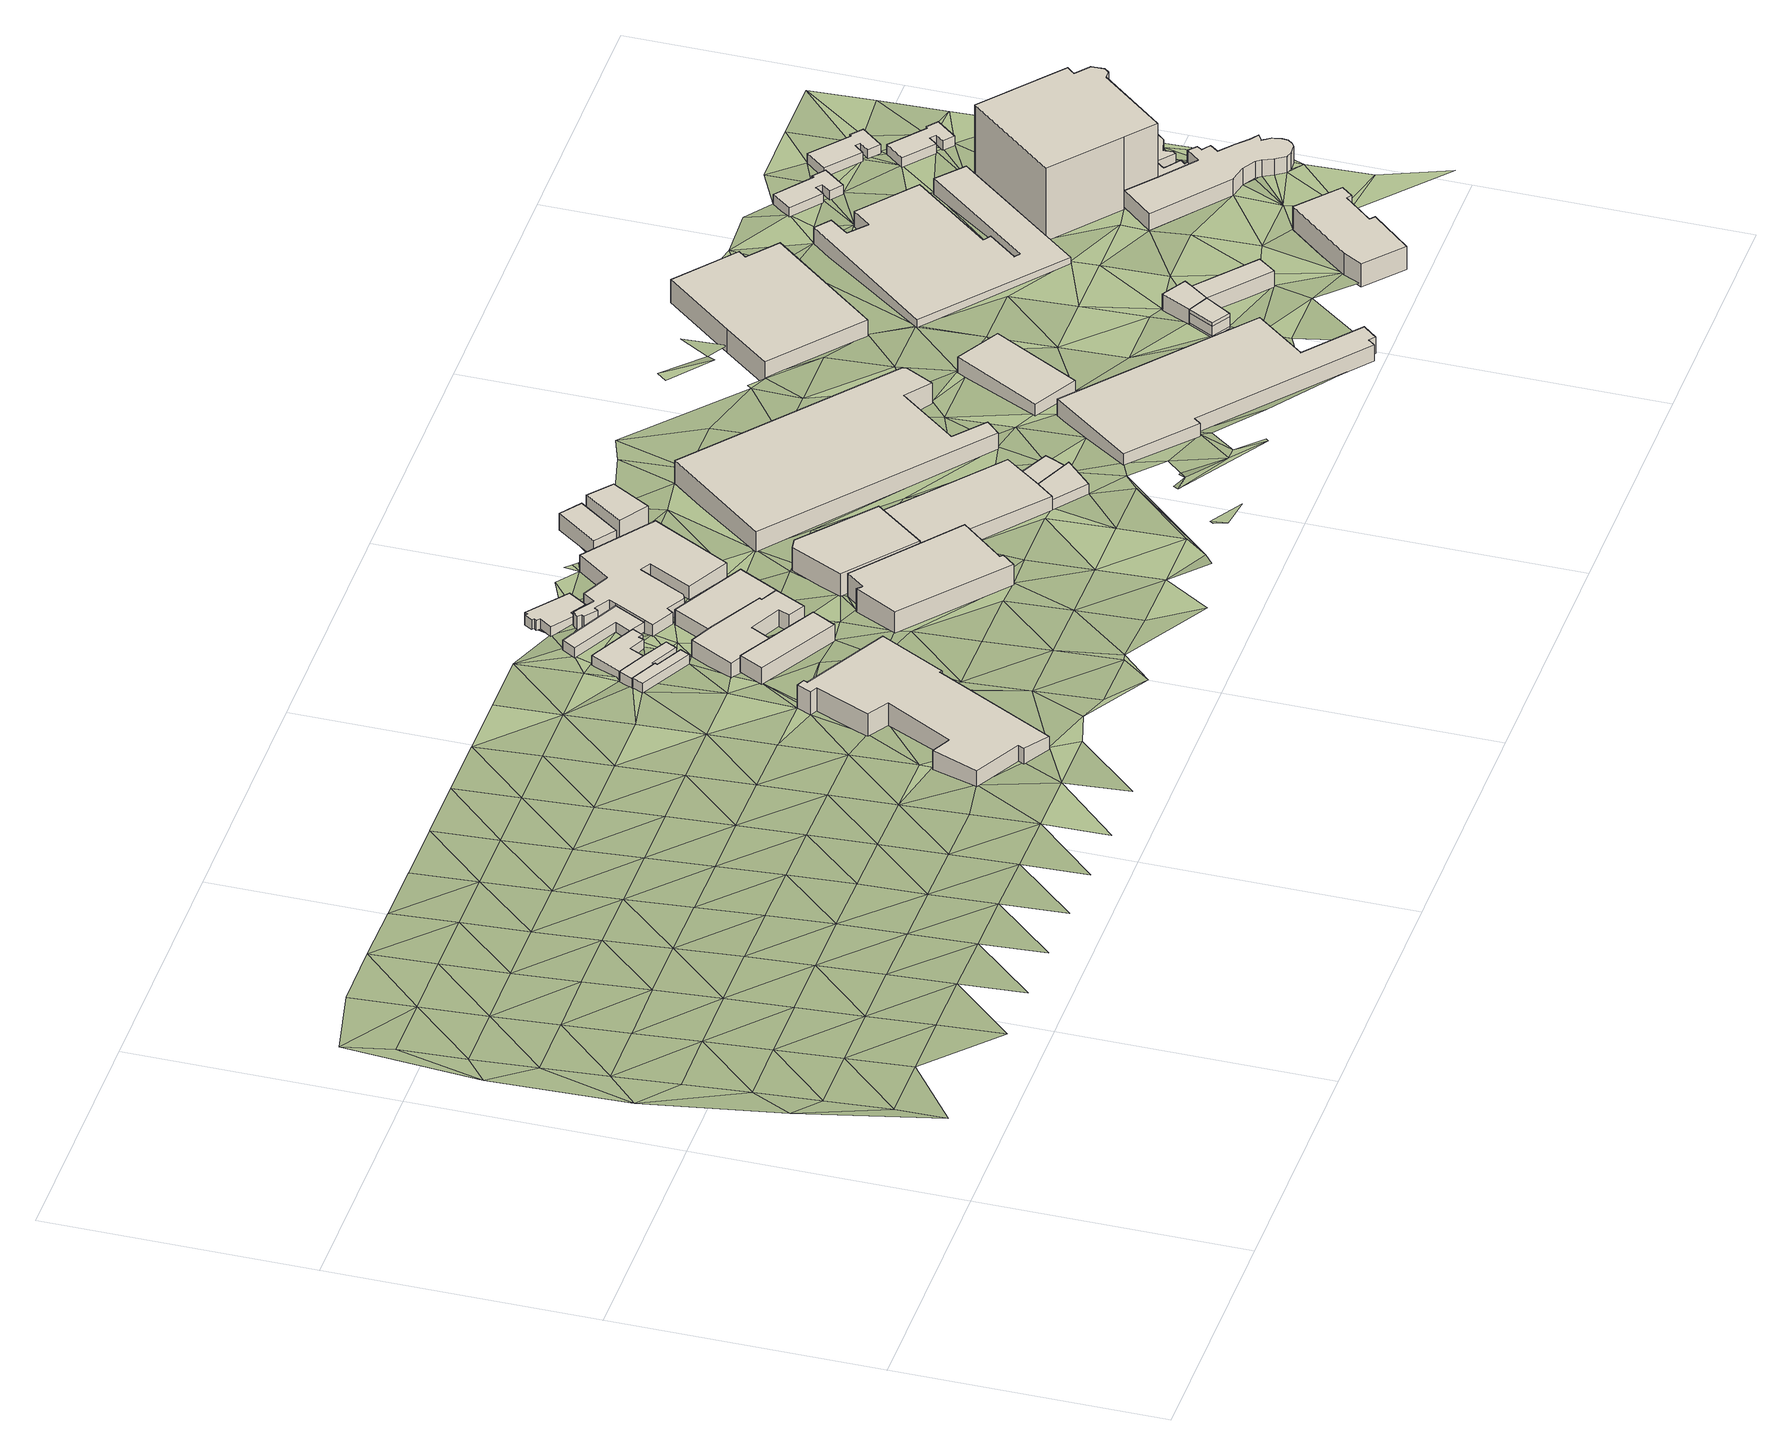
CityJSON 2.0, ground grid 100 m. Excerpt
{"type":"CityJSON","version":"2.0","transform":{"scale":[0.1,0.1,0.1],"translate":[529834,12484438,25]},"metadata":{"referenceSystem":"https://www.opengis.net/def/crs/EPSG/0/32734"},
"CityObjects":{
"building1":{"type":"Building","attributes":{"address":"Queens Park Studios 24 Queens Park Road Salt River Cape Town","building":"industrial","building:levels":3,"building_height":9.7,"plus_code":"4FRW3F84+9GC","ground_height":33.94,"roof_height":43.64},"geometry":[{"type":"Solid","lod":"1","boundaries":[[[[0,1,2,3]],[[1,4,5,2]],[[4,6,7,5]],[[6,8,9,7]],[[8,10,11,9]],[[10,12,13,11]],[[12,14,15,13]],[[14,16,17,15]],[[16,18,19,17]],[[18,20,21,19]],[[20,22,23,21]],[[22,24,25,23]],[[24,26,27,25]],[[26,28,29,27]],[[28,30,31,29]],[[30,0,3,31]],[[3,2,5,7,9,11,13,15,17,19,21,23,25,27,29,31]],[[30,28,26,24,22,20,18,16,14,12,10,8,6,4,1,0]]]]}]},
"building2":{"type":"Building","attributes":{"address":"11 Hares Avenue Salt River Cape Town","building":"house","building:levels":1,"building_height":4.1,"plus_code":"4FRW3F84+PGQ","ground_height":31.25,"roof_height":35.35},"geometry":[{"type":"Solid","lod":"1","boundaries":[[[[32,33,34,35]],[[33,36,37,34]],[[36,38,39,37]],[[38,40,41,39]],[[40,42,43,41]],[[42,32,35,43]],[[35,34,37,39,41,43]],[[42,40,38,36,33,32]]]]}]},
"building3":{"type":"Building","attributes":{"address":"9 Hares Avenue Salt River Cape Town","building":"house","building:levels":1,"building_height":4.1,"plus_code":"4FRW3F84+QG5","ground_height":30.73,"roof_height":34.83},"geometry":[{"type":"Solid","lod":"1","boundaries":[[[[44,45,46,47]],[[45,48,49,46]],[[48,50,51,49]],[[50,52,53,51]],[[52,54,55,53]],[[54,56,57,55]],[[56,58,59,57]],[[58,44,47,59]],[[47,46,49,51,53,55,57,59]],[[58,56,54,52,50,48,45,44]]]]}]},
"building4":{"type":"Building","attributes":{"address":"Salt River","building":"industrial","building:levels":2,"building_height":6.9,"plus_code":"4FRW3F84+HJV","ground_height":32.36,"roof_height":39.26},"geometry":[{"type":"Solid","lod":"1","boundaries":[[[[60,61,62,63]],[[61,64,65,62]],[[64,66,67,65]],[[66,60,63,67]],[[63,62,65,67]],[[66,64,61,60]]]]}]},
"building5":{"type":"Building","attributes":{"address":"7 Hares Avenue Salt River Cape Town","building":"house","building:levels":1,"building_height":4.1,"plus_code":"4FRW3F84+QHV","ground_height":30.14,"roof_height":34.24},"geometry":[{"type":"Solid","lod":"1","boundaries":[[[[68,69,70,71]],[[69,72,73,70]],[[72,74,75,73]],[[74,76,77,75]],[[76,78,79,77]],[[78,80,81,79]],[[80,82,83,81]],[[82,84,85,83]],[[84,68,71,85]],[[71,70,73,75,77,79,81,83,85]],[[84,82,80,78,76,74,72,69,68]]]]}]},
"building6":{"type":"Building","attributes":{"address":"Salt River Cape Town","building":"industrial","building:levels":2,"building_height":6.9,"plus_code":"4FRW3F84+MJ4","ground_height":31.25,"roof_height":38.15},"geometry":[{"type":"Solid","lod":"1","boundaries":[[[[86,87,88,89]],[[87,90,91,88]],[[90,92,93,91]],[[92,94,95,93]],[[94,96,97,95]],[[96,98,99,97]],[[98,100,101,99]],[[100,102,103,101]],[[102,104,105,103]],[[104,106,107,105]],[[106,86,89,107]],[[89,88,91,93,95,97,99,101,103,105,107]],[[106,104,102,100,98,96,94,92,90,87,86]]]]}]},
"building7":{"type":"Building","attributes":{"address":"5 Hares Avenue Salt River Cape Town","building":"house","building:levels":1,"building_height":4.1,"plus_code":"4FRW3F84+RJ9","ground_height":30.14,"roof_height":34.24},"geometry":[{"type":"Solid","lod":"1","boundaries":[[[[69,68,71,70]],[[68,108,109,71]],[[108,110,111,109]],[[110,112,113,111]],[[112,114,115,113]],[[114,116,117,115]],[[116,69,70,117]],[[70,71,109,111,113,115,117]],[[116,114,112,110,108,68,69]]]]}]},
"building8":{"type":"Building","attributes":{"address":"The Royal Queens Park Road Salt River Cape Town","building":"office","building:levels":2,"building_height":6.9,"plus_code":"4FRW3F84+MPF","ground_height":29.85,"roof_height":36.75},"geometry":[{"type":"Solid","lod":"1","boundaries":[[[[118,119,120,121]],[[119,122,123,120]],[[122,124,125,123]],[[124,126,127,125]],[[126,118,121,127]],[[121,120,123,125,127]],[[126,124,122,119,118]]]]}]},
"building9":{"type":"Building","attributes":{"address":"Hares Avenue Salt River Cape Town","building":"house","building:levels":1,"building_height":4.1,"plus_code":"4FRW3F84+VJX","ground_height":28.21,"roof_height":32.31},"geometry":[{"type":"Solid","lod":"1","boundaries":[[[[128,129,130,131]],[[129,132,133,130]],[[132,134,135,133]],[[134,136,137,135]],[[136,138,139,137]],[[138,140,141,139]],[[140,142,143,141]],[[142,144,145,143]],[[144,146,147,145]],[[146,148,149,147]],[[148,150,151,149]],[[150,128,131,151]],[[131,130,133,135,137,139,141,143,145,147,149,151]],[[150,148,146,144,142,140,138,136,134,132,129,128]]]]}]},
"building10":{"type":"Building","attributes":{"address":"Kings Cross Corner 9 Queens Park Road Salt River Cape Town","building":"commercial","building:levels":3,"building_height":9.7,"plus_code":"4FRW3F84+FR8","ground_height":32.07,"roof_height":41.77},"geometry":[{"type":"Solid","lod":"1","boundaries":[[[[152,153,154,155]],[[153,156,157,154]],[[156,158,159,157]],[[158,160,161,159]],[[160,162,163,161]],[[162,164,165,163]],[[164,166,167,165]],[[166,152,155,167]],[[155,154,157,159,161,163,165,167]],[[166,164,162,160,158,156,153,152]]]]}]},
"building11":{"type":"Building","attributes":{"address":"Salt River","building":"industrial","building:levels":2,"building_height":6.9,"plus_code":"4FRW3F84+QMX","ground_height":28.21,"roof_height":35.11},"geometry":[{"type":"Solid","lod":"1","boundaries":[[[[168,169,170,171]],[[169,172,173,170]],[[172,174,175,173]],[[174,176,177,175]],[[176,178,179,177]],[[178,180,181,179]],[[180,182,183,181]],[[182,184,185,183]],[[184,186,187,185]],[[186,188,189,187]],[[188,190,191,189]],[[190,192,193,191]],[[192,194,195,193]],[[194,196,197,195]],[[196,198,199,197]],[[198,200,201,199]],[[200,202,203,201]],[[202,204,205,203]],[[204,206,207,205]],[[206,208,209,207]],[[208,210,211,209]],[[210,212,213,211]],[[212,168,171,213]],[[171,170,173,175,177,179,181,183,185,187,189,191,193,195,197,199,201,203,205,207,209,211,213]],[[212,210,208,206,204,202,200,198,196,194,192,190,188,186,184,182,180,178,176,174,172,169,168]]]]}]},
"building12":{"type":"Building","attributes":{"address":"7 Queens Park Road Salt River Cape Town","building":"commercial","building:levels":3,"building_height":9.7,"plus_code":"4FRW3F84+HV8","ground_height":30.96,"roof_height":40.66},"geometry":[{"type":"Solid","lod":"1","boundaries":[[[[214,215,216,217]],[[215,218,219,216]],[[218,220,221,219]],[[220,222,223,221]],[[222,214,217,223]],[[217,216,219,221,223]],[[222,220,218,215,214]]]]}]},
"building13":{"type":"Building","attributes":{"address":"Salt River","building":"retail","building:levels":2,"building_height":6.9,"plus_code":"4FRW3F84+WV2","ground_height":26.79,"roof_height":33.69},"geometry":[{"type":"Solid","lod":"1","boundaries":[[[[224,225,226,227]],[[225,228,229,226]],[[228,230,231,229]],[[230,224,227,231]],[[227,226,229,231]],[[230,228,225,224]]]]}]},
"building14":{"type":"Building","attributes":{"address":"Factory Road Salt River Cape Town","building":"industrial","building:levels":2,"building_height":6.9,"plus_code":"4FRW3F85+F23","ground_height":31.4,"roof_height":38.3},"geometry":[{"type":"Solid","lod":"1","boundaries":[[[[232,233,234,235]],[[233,236,237,234]],[[236,238,239,237]],[[238,240,241,239]],[[240,242,243,241]],[[242,232,235,243]],[[235,234,237,239,241,243]],[[242,240,238,236,233,232]]]]}]},
"building15":{"type":"Building","attributes":{"address":"Salt River","building":"commercial","building:levels":3,"building_height":9.7,"plus_code":"4FRW3F84+VWC","ground_height":26.79,"roof_height":36.49},"geometry":[{"type":"Solid","lod":"1","boundaries":[[[[244,245,246,247]],[[245,248,249,246]],[[248,250,251,249]],[[250,244,247,251]],[[247,246,249,251]],[[250,248,245,244]]]]}]},
"building16":{"type":"Building","attributes":{"address":"Retza Brickfield Road Salt River Cape Town","building":"retail","building:levels":1,"amenity":"motorcycle_rental","building_height":4.1,"plus_code":"4FRW3F85+84V","ground_height":32.56,"roof_height":36.66},"geometry":[{"type":"Solid","lod":"1","boundaries":[[[[252,253,254,255]],[[253,256,257,254]],[[256,258,259,257]],[[258,260,261,259]],[[260,252,255,261]],[[255,254,257,259,261]],[[260,258,256,253,252]]]]}]},
"building17":{"type":"Building","attributes":{"address":"Salt River Cape Town","building":"retail","building:levels":1,"building_height":4.1,"plus_code":"4FRW3F85+94W","ground_height":31.59,"roof_height":35.69},"geometry":[{"type":"Solid","lod":"1","boundaries":[[[[262,263,264,265]],[[263,266,267,264]],[[266,268,269,267]],[[268,262,265,269]],[[265,264,267,269]],[[268,266,263,262]]]]}]},
"building18":{"type":"Building","attributes":{"address":"Judge Clothing Factory - Rex Trueform Victoria Road Salt River Cape Town","building":"construction","building:levels":3,"building_height":9.7,"plus_code":"4FRW3F85+J3X","ground_height":27.72,"roof_height":37.42},"geometry":[{"type":"Solid","lod":"1","boundaries":[[[[270,271,272,273]],[[271,274,275,272]],[[274,276,277,275]],[[276,278,279,277]],[[278,280,281,279]],[[280,282,283,281]],[[282,284,285,283]],[[284,286,287,285]],[[286,270,273,287]],[[273,272,275,277,279,281,283,285,287]],[[286,284,282,280,278,276,274,271,270]]]]}]},
"building19":{"type":"Building","attributes":{"address":"Buco Hardware and Buildware 9 Brickfield Road Salt River Cape Town","building":"warehouse","building:levels":2,"building_height":6.9,"plus_code":"4FRW3F85+798","ground_height":30.34,"roof_height":37.24},"geometry":[{"type":"Solid","lod":"1","boundaries":[[[[288,289,290,291]],[[289,292,293,290]],[[292,294,295,293]],[[294,296,297,295]],[[296,298,299,297]],[[298,300,301,299]],[[300,302,303,301]],[[302,304,305,303]],[[304,306,307,305]],[[306,288,291,307]],[[291,290,293,295,297,299,301,303,305,307]],[[306,304,302,300,298,296,294,292,289,288]]]]}]},
"building20":{"type":"Building","attributes":{"address":"346 Victoria Road Salt River Cape Town","building":"retail","building:levels":2,"building_height":6.9,"plus_code":"4FRW3F85+F9G","ground_height":27.89,"roof_height":34.79},"geometry":[{"type":"Solid","lod":"1","boundaries":[[[[308,309,310,311]],[[309,312,313,310]],[[312,314,315,313]],[[314,308,311,315]],[[311,310,313,315]],[[314,312,309,308]]]]}]},
"building21":{"type":"Building","attributes":{"building":"yes","building:levels":1,"building_height":4.1,"plus_code":"4FRW3F85+7HG","ground_height":29.47,"roof_height":33.57},"geometry":[{"type":"Solid","lod":"1","boundaries":[[[[316,317,318,319]],[[317,320,321,318]],[[320,322,323,321]],[[322,316,319,323]],[[319,318,321,323]],[[322,320,317,316]]]]}]},
"building22":{"type":"Building","attributes":{"building":"yes","building:levels":2,"building_height":6.9,"plus_code":"4FRW3F85+8J7","ground_height":28.22,"roof_height":35.12},"geometry":[{"type":"Solid","lod":"1","boundaries":[[[[324,325,326,327]],[[325,328,329,326]],[[328,330,331,329]],[[330,332,333,331]],[[332,324,327,333]],[[327,326,329,331,333]],[[332,330,328,325,324]]]]}]},
"building23":{"type":"Building","attributes":{"address":"Salt River Cape Town","building":"parking","building:levels":3,"amenity":"parking","building_height":9.7,"plus_code":"4FRW3F85+RF2","ground_height":22.07,"roof_height":31.77},"geometry":[{"type":"Solid","lod":"1","boundaries":[[[[334,335,336,337]],[[335,338,339,336]],[[338,340,341,339]],[[340,342,343,341]],[[342,344,345,343]],[[344,346,347,345]],[[346,334,337,347]],[[337,336,339,341,343,345,347]],[[346,344,342,340,338,335,334]]]]}]},
"building24":{"type":"Building","attributes":{"building":"yes","building:levels":2,"building_height":6.9,"plus_code":"4FRW3F85+7MC","ground_height":28.22,"roof_height":35.12},"geometry":[{"type":"Solid","lod":"1","boundaries":[[[[324,348,349,327]],[[348,350,351,349]],[[350,325,326,351]],[[325,352,353,326]],[[352,354,355,353]],[[354,328,329,355]],[[328,330,331,329]],[[330,332,333,331]],[[332,324,327,333]],[[327,349,351,326,353,355,329,331,333]],[[332,330,328,354,352,325,350,348,324]]]]}]},
"building25":{"type":"Building","attributes":{"address":"348 Victoria Road Salt River Cape Town","building":"retail","building:levels":3,"building_height":9.7,"plus_code":"4FRW3F85+5R3","ground_height":27.63,"roof_height":37.33},"geometry":[{"type":"Solid","lod":"1","boundaries":[[[[356,357,358,359]],[[357,360,361,358]],[[360,362,363,361]],[[362,364,365,363]],[[364,366,367,365]],[[366,368,369,367]],[[368,370,371,369]],[[370,372,373,371]],[[372,356,359,373]],[[359,358,361,363,365,367,369,371,373]],[[372,370,368,366,364,362,360,357,356]]]]}]},
"building26":{"type":"Building","attributes":{"address":"Salt River Cape Town","building":"retail","building:levels":2,"building_height":6.9,"plus_code":"4FRW3F85+JJM","ground_height":22.46,"roof_height":29.36},"geometry":[{"type":"Solid","lod":"1","boundaries":[[[[374,375,376,377]],[[375,378,379,376]],[[378,380,381,379]],[[380,382,383,381]],[[382,384,385,383]],[[384,386,387,385]],[[386,388,389,387]],[[388,390,391,389]],[[390,392,393,391]],[[392,394,395,393]],[[394,396,397,395]],[[396,398,399,397]],[[398,400,401,399]],[[400,374,377,401]],[[377,376,379,381,383,385,387,389,391,393,395,397,399,401]],[[400,398,396,394,392,390,388,386,384,382,380,378,375,374]]]]}]},
"building27":{"type":"Building","attributes":{"building":"yes","building:levels":2,"building_height":6.9,"plus_code":"4FRW3F85+8WW","ground_height":27.05,"roof_height":33.95},"geometry":[{"type":"Solid","lod":"1","boundaries":[[[[402,403,404,405]],[[403,406,407,404]],[[406,408,409,407]],[[408,410,411,409]],[[410,412,413,411]],[[412,414,415,413]],[[414,416,417,415]],[[416,418,419,417]],[[418,420,421,419]],[[420,422,423,421]],[[422,424,425,423]],[[424,426,427,425]],[[426,428,429,427]],[[428,430,431,429]],[[430,432,433,431]],[[432,434,435,433]],[[434,436,437,435]],[[436,438,439,437]],[[438,440,441,439]],[[440,442,443,441]],[[442,444,445,443]],[[444,446,447,445]],[[446,448,449,447]],[[448,450,451,449]],[[450,402,405,451]],[[405,404,407,409,411,413,415,417,419,421,423,425,427,429,431,433,435,437,439,441,443,445,447,449,451]],[[450,448,446,444,442,440,438,436,434,432,430,428,426,424,422,420,418,416,414,412,410,408,406,403,402]]]]}]},
"building28":{"type":"Building","attributes":{"address":"Durham Square Apartment Complex 32 Durham Avenue Salt River Cape Town","building":"apartments","building:levels":11,"building:flats":"139","building_height":32.1,"plus_code":"4FRW3F85+GVM","ground_height":24.37,"roof_height":56.47},"geometry":[{"type":"Solid","lod":"1","boundaries":[[[[452,453,454,455]],[[453,456,457,454]],[[456,458,459,457]],[[458,460,461,459]],[[460,462,463,461]],[[462,464,465,463]],[[464,466,467,465]],[[466,468,469,467]],[[468,470,471,469]],[[470,472,473,471]],[[472,452,455,473]],[[455,454,457,459,461,463,465,467,469,471,473]],[[472,470,468,466,464,462,460,458,456,453,452]]]]}]},
"building29":{"type":"Building","attributes":{"address":"Durham Avenue Salt River Cape Town","building":"yes","building:levels":1,"building_height":4.1,"plus_code":"4FRW3F85+RQG","ground_height":21.32,"roof_height":25.42},"geometry":[{"type":"Solid","lod":"1","boundaries":[[[[474,475,476,477]],[[475,478,479,476]],[[478,480,481,479]],[[480,482,483,481]],[[482,484,485,483]],[[484,486,487,485]],[[486,488,489,487]],[[488,490,491,489]],[[490,492,493,491]],[[492,474,477,493]],[[477,476,479,481,483,485,487,489,491,493]],[[492,490,488,486,484,482,480,478,475,474]]]]}]},
"building30":{"type":"Building","attributes":{"building":"yes","building:levels":1,"building_height":4.1,"plus_code":"4FRW3F85+FX8","ground_height":24.78,"roof_height":28.88},"geometry":[{"type":"Solid","lod":"1","boundaries":[[[[494,495,496,497]],[[495,498,499,496]],[[498,500,501,499]],[[500,502,503,501]],[[502,504,505,503]],[[504,506,507,505]],[[506,508,509,507]],[[508,510,511,509]],[[510,512,513,511]],[[512,514,515,513]],[[514,516,517,515]],[[516,518,519,517]],[[518,520,521,519]],[[520,522,523,521]],[[522,524,525,523]],[[524,526,527,525]],[[526,494,497,527]],[[497,496,499,501,503,505,507,509,511,513,515,517,519,521,523,525,527]],[[526,524,522,520,518,516,514,512,510,508,506,504,502,500,498,495,494]]]]}]},
"building31":{"type":"Building","attributes":{"address":"Durham Avenue Salt River Cape Town","building":"yes","building:levels":1,"building_height":4.1,"plus_code":"4FRW3F85+RV4","ground_height":21.39,"roof_height":25.49},"geometry":[{"type":"Solid","lod":"1","boundaries":[[[[528,529,530,531]],[[529,532,533,530]],[[532,534,535,533]],[[534,536,537,535]],[[536,538,539,537]],[[538,540,541,539]],[[540,542,543,541]],[[542,544,545,543]],[[544,546,547,545]],[[546,528,531,547]],[[531,530,533,535,537,539,541,543,545,547]],[[546,544,542,540,538,536,534,532,529,528]]]]}]},
"building32":{"type":"Building","attributes":{"address":"Durham Avenue Salt River Cape Town","building":"yes","building:levels":1,"building_height":4.1,"plus_code":"4FRW3F85+PW7","ground_height":22.58,"roof_height":26.68},"geometry":[{"type":"Solid","lod":"1","boundaries":[[[[548,549,550,551]],[[549,552,553,550]],[[552,554,555,553]],[[554,556,557,555]],[[556,558,559,557]],[[558,560,561,559]],[[560,562,563,561]],[[562,564,565,563]],[[564,566,567,565]],[[566,548,551,567]],[[551,550,553,555,557,559,561,563,565,567]],[[566,564,562,560,558,556,554,552,549,548]]]]}]},
"terrain1":{"type":"TINRelief","geometry":[{"type":"CompositeSurface","lod":"1","boundaries":[[[568,569,570]],[[569,571,570]],[[568,572,569]],[[571,573,570]],[[574,570,573]],[[575,571,569]],[[573,576,574]],[[569,572,575]],[[577,573,571]],[[574,576,578]],[[571,575,577]],[[574,578,579]],[[580,574,579]],[[576,573,581]],[[581,578,576]],[[581,573,577]],[[575,572,582]],[[579,583,580]],[[584,582,572]],[[585,579,578]],[[577,575,586]],[[580,583,587]],[[578,581,588]],[[582,586,575]],[[589,580,587]],[[578,588,585]],[[590,583,579]],[[581,577,591]],[[586,591,577]],[[582,584,592]],[[579,585,590]],[[593,588,581]],[[587,583,594]],[[582,592,586]],[[591,593,581]],[[587,594,589]],[[583,590,594]],[[585,588,595]],[[593,595,588]],[[591,586,596]],[[586,592,597]],[[589,594,598]],[[590,585,599]],[[591,596,593]],[[595,599,585]],[[586,597,596]],[[600,601,592]],[[594,590,602]],[[599,603,590]],[[601,597,592]],[[593,604,595]],[[593,596,605]],[[590,603,602]],[[606,598,594]],[[593,605,604]],[[597,607,596]],[[608,599,595]],[[607,597,601]],[[606,594,602]],[[599,608,603]],[[595,604,608]],[[596,609,605]],[[609,596,607]],[[601,610,611]],[[604,605,612]],[[603,613,602]],[[603,608,614]],[[607,601,611]],[[612,605,609]],[[602,613,606]],[[603,614,613]],[[615,609,607]],[[608,604,616]],[[604,612,617]],[[607,611,615]],[[616,614,608]],[[604,617,616]],[[618,606,613]],[[612,609,619]],[[615,620,609]],[[621,622,611]],[[619,617,612]],[[613,614,623]],[[619,609,620]],[[614,616,624]],[[622,615,611]],[[613,623,618]],[[614,624,623]],[[617,625,616]],[[617,619,625]],[[620,615,626]],[[615,622,627]],[[628,624,616]],[[629,618,623]],[[615,627,626]],[[616,625,628]],[[619,620,630]],[[631,632,622]],[[625,619,630]],[[624,633,623]],[[630,620,626]],[[628,634,624]],[[627,622,632]],[[624,634,633]],[[635,628,625]],[[629,623,636]],[[635,625,630]],[[626,627,637]],[[632,638,627]],[[636,623,633]],[[628,639,634]],[[627,638,637]],[[639,628,635]],[[640,630,626]],[[632,641,642]],[[630,640,635]],[[633,634,643]],[[640,626,637]],[[634,639,644]],[[638,632,645]],[[634,644,643]],[[646,636,633]],[[638,645,637]],[[645,632,642]],[[639,635,647]],[[635,640,648]],[[646,633,643]],[[647,644,639]],[[635,648,647]],[[649,637,645]],[[640,637,650]],[[651,645,642]],[[642,652,653]],[[654,637,649]],[[650,648,640]],[[643,644,655]],[[656,644,647]],[[650,637,654]],[[657,645,651]],[[658,651,642]],[[644,656,655]],[[642,653,658]],[[646,643,659]],[[660,654,649]],[[661,647,648]],[[648,650,662]],[[659,643,655]],[[647,661,656]],[[648,662,661]],[[654,663,650]],[[664,654,660]],[[665,658,653]],[[654,664,663]],[[666,655,656]],[[662,650,8]],[[661,667,656]],[[8,650,663]],[[655,666,659]],[[656,667,666]],[[658,665,668]],[[662,6,661]],[[6,662,8]],[[8,663,10]],[[669,658,668]],[[661,670,667]],[[665,671,668]],[[672,659,666]],[[661,6,673]],[[665,674,671]],[[6,4,675]],[[670,661,673]],[[676,666,667]],[[677,6,675]],[[678,669,668]],[[4,677,675]],[[676,667,670]],[[679,668,671]],[[678,668,680]],[[673,6,677]],[[679,671,674]],[[4,1,681]],[[58,666,676]],[[670,673,682]],[[666,683,672]],[[666,58,684]],[[4,681,677]],[[677,685,673]],[[668,686,680]],[[678,680,687]],[[682,673,38]],[[679,686,668]],[[1,687,681]],[[683,666,684]],[[674,688,679]],[[682,38,670]],[[677,60,685]],[[673,685,38]],[[684,58,689]],[[690,684,689]],[[679,688,686]],[[685,60,691]],[[686,692,680]],[[693,40,694]],[[40,695,694]],[[685,90,38]],[[677,681,696]],[[680,697,687]],[[690,698,684]],[[699,695,40]],[[683,684,698]],[[692,697,680]],[[90,40,38]],[[687,696,681]],[[40,90,699]],[[700,78,701]],[[683,698,702]],[[703,691,60]],[[700,701,704]],[[686,688,705]],[[699,90,706]],[[704,699,706]],[[696,687,707]],[[690,116,698]],[[87,706,90]],[[687,697,707]],[[708,700,704]],[[683,702,709]],[[710,700,708]],[[691,711,712]],[[690,69,116]],[[706,713,704]],[[714,688,715]],[[714,705,688]],[[713,708,704]],[[692,686,716]],[[703,711,691]],[[68,708,713]],[[87,717,706]],[[707,718,696]],[[711,719,712]],[[702,720,709]],[[718,703,696]],[[706,717,713]],[[108,68,713]],[[692,716,697]],[[702,721,720]],[[686,705,716]],[[722,721,702]],[[711,703,723]],[[703,718,723]],[[713,717,724]],[[722,702,110]],[[725,718,707]],[[726,709,720]],[[721,727,720]],[[728,709,729]],[[730,729,709]],[[726,731,709]],[[697,732,707]],[[724,717,733]],[[726,734,731]],[[715,735,714]],[[705,714,735]],[[736,733,717]],[[723,718,737]],[[738,722,739]],[[739,722,110]],[[740,731,741]],[[732,697,716]],[[742,743,744]],[[718,725,737]],[[731,734,741]],[[723,745,742]],[[736,717,746]],[[725,747,160]],[[743,742,745]],[[745,723,737]],[[705,732,716]],[[748,741,734]],[[736,746,749]],[[160,737,725]],[[746,717,124]],[[150,741,748]],[[746,750,749]],[[751,752,753]],[[754,705,735]],[[732,705,754]],[[150,752,751]],[[748,755,150]],[[750,756,749]],[[757,745,737]],[[750,746,758]],[[759,752,150]],[[160,760,737]],[[745,757,124]],[[124,758,746]],[[750,761,756]],[[192,150,755]],[[762,732,763]],[[757,737,220]],[[763,732,754]],[[764,735,765]],[[759,150,192]],[[760,160,766]],[[754,735,767]],[[160,768,766]],[[768,769,762]],[[767,735,764]],[[218,757,220]],[[758,124,770]],[[770,124,757]],[[768,762,763]],[[771,772,192]],[[218,770,757]],[[758,770,773]],[[774,771,192]],[[775,763,754]],[[776,766,768]],[[767,777,754]],[[192,778,774]],[[773,779,758]],[[192,780,778]],[[760,766,240]],[[781,780,192]],[[775,768,763]],[[754,777,775]],[[770,218,782]],[[766,776,783]],[[781,192,779]],[[778,780,784]],[[785,760,240]],[[785,782,218]],[[783,776,768]],[[767,764,786]],[[787,773,770]],[[788,781,779]],[[789,790,791]],[[773,787,779]],[[783,768,775]],[[777,767,786]],[[788,779,792]],[[788,224,781]],[[791,790,793]],[[777,783,775]],[[794,782,785]],[[785,240,794]],[[792,779,787]],[[783,777,258]],[[224,788,244]],[[764,795,786]],[[777,786,258]],[[770,270,787]],[[796,770,782]],[[787,250,792]],[[794,240,797]],[[798,799,800]],[[796,782,794]],[[786,795,258]],[[270,250,787]],[[795,260,258]],[[801,798,800]],[[802,794,797]],[[798,803,804]],[[797,262,805]],[[798,801,803]],[[795,806,260]],[[252,260,805]],[[807,250,270]],[[795,808,806]],[[796,794,802]],[[802,797,805]],[[809,801,800]],[[808,803,801]],[[810,260,806]],[[802,805,796]],[[811,807,270]],[[805,260,810]],[[808,812,806]],[[812,808,801]],[[801,809,813]],[[270,814,811]],[[812,801,813]],[[815,813,809]],[[805,816,796]],[[811,817,807]],[[812,813,818]],[[810,816,805]],[[810,806,819]],[[796,816,820]],[[821,812,818]],[[811,814,822]],[[811,822,817]],[[820,823,824]],[[825,814,270]],[[821,818,826]],[[819,816,810]],[[820,816,823]],[[827,824,823]],[[816,819,828]],[[816,828,823]],[[822,814,829]],[[827,823,830]],[[822,829,817]],[[831,828,819]],[[832,821,826]],[[833,814,825]],[[828,834,823]],[[814,833,829]],[[823,834,830]],[[828,835,834]],[[835,836,830]],[[819,306,831]],[[835,830,834]],[[833,825,837]],[[838,829,833]],[[836,837,825]],[[829,838,839]],[[837,836,835]],[[840,838,833]],[[837,840,833]],[[841,831,842]],[[831,306,842]],[[838,840,843]],[[312,831,841]],[[844,845,846]],[[847,837,835]],[[845,848,846]],[[306,849,850]],[[851,835,312]],[[852,843,840]],[[852,840,837]],[[842,306,320]],[[312,841,851]],[[847,835,851]],[[853,841,842]],[[317,842,320]],[[852,837,847]],[[306,322,320]],[[854,848,855]],[[842,317,853]],[[856,850,857]],[[306,850,856]],[[847,851,858]],[[841,859,851]],[[841,853,860]],[[858,852,847]],[[322,306,861]],[[853,317,862]],[[851,859,858]],[[859,841,860]],[[860,853,862]],[[861,316,322]],[[856,861,306]],[[858,863,852]],[[864,862,330]],[[860,862,865]],[[866,330,328]],[[858,859,867]],[[856,868,861]],[[868,856,869]],[[860,867,859]],[[864,865,862]],[[866,864,330]],[[861,868,866]],[[870,852,863]],[[860,865,867]],[[863,858,398]],[[866,868,871]],[[872,864,866]],[[870,344,342]],[[865,864,873]],[[871,872,866]],[[874,875,876]],[[871,868,357]],[[867,865,877]],[[878,344,870]],[[864,872,873]],[[879,344,878]],[[870,863,398]],[[877,880,867]],[[870,398,878]],[[865,873,877]],[[881,882,883]],[[884,871,357]],[[883,885,881]],[[876,875,886]],[[887,888,889]],[[872,871,406]],[[396,888,887]],[[883,890,885]],[[891,876,892]],[[893,878,398]],[[396,894,398]],[[867,880,895]],[[896,880,877]],[[406,873,872]],[[877,873,896]],[[887,894,396]],[[406,871,884]],[[897,884,357]],[[398,894,893]],[[885,890,897]],[[898,878,893]],[[899,896,873]],[[873,406,900]],[[894,887,901]],[[899,873,900]],[[876,886,892]],[[894,901,893]],[[897,890,902]],[[898,893,474]],[[884,897,903]],[[892,904,887]],[[905,901,887]],[[408,406,884]],[[470,895,880]],[[906,905,887]],[[906,887,904]],[[406,408,900]],[[884,907,408]],[[908,902,890]],[[899,900,448]],[[907,884,909]],[[909,884,910]],[[904,892,886]],[[884,903,910]],[[911,897,902]],[[912,901,905]],[[901,912,913]],[[897,911,903]],[[408,914,900]],[[900,914,448]],[[474,915,916]],[[408,907,914]],[[904,886,917]],[[906,904,917]],[[916,918,474]],[[919,920,906]],[[903,921,910]],[[907,909,922]],[[923,448,914]],[[924,448,923]],[[909,910,925]],[[921,903,911]],[[907,926,914]],[[927,928,929]],[[906,930,919]],[[895,470,931]],[[910,921,932]],[[920,933,916]],[[934,924,928]],[[935,921,911]],[[936,886,895]],[[923,937,924]],[[914,938,923]],[[924,937,928]],[[926,907,922]],[[923,938,937]],[[938,914,926]],[[909,925,922]],[[929,928,939]],[[935,932,921]],[[911,940,935]],[[925,910,941]],[[919,930,920]],[[937,939,928]],[[941,910,932]],[[930,906,917]],[[933,528,916]],[[936,917,886]],[[942,937,938]],[[918,916,528]],[[939,937,942]],[[930,933,920]],[[926,943,938]],[[926,922,943]],[[470,944,931]],[[925,945,922]],[[946,942,938]],[[895,931,947]],[[943,922,945]],[[946,938,943]],[[948,942,946]],[[949,936,895]],[[950,930,917]],[[895,947,949]],[[950,917,548]],[[946,943,951]],[[930,950,952]],[[953,950,548]],[[954,918,528]],[[955,952,950]],[[946,951,956]],[[957,936,949]],[[958,944,959]],[[528,960,961]],[[949,962,957]],[[963,953,548]],[[944,964,931]],[[958,516,514]],[[964,947,931]],[[944,958,965]],[[965,514,956]],[[961,954,528]],[[965,958,514]],[[548,966,963]],[[953,963,967]],[[965,964,944]],[[947,968,969]],[[947,964,968]],[[963,969,968]],[[970,967,963]],[[967,971,961]],[[971,954,961]],[[963,968,970]],[[971,967,970]]]}]}
},
"vertices":[
[2701,1105,126],[2378,1276,126],[2378,1276,223],[2701,1105,223],[2385,1291,126],[2385,1291,223],[2352,1305,126],[2352,1305,223],[2327,1249,126],[2327,1249,223],[2356,1237,126],[2356,1237,223],[2262,1030,126],[2262,1030,223],[2341,981,126],[2341,981,223],[2200,724,126],[2200,724,223],[2126,761,126],[2126,761,223],[2057,585,126],[2057,585,223],[2236,491,126],[2236,491,223],[2224,469,126],[2224,469,223],[2314,405,126],[2314,405,223],[2559,863,126],[2559,863,223],[2568,857,126],[2568,857,223],
[2443,1832,99],[2342,1882,99],[2342,1882,140],[2443,1832,140],[2321,1839,99],[2321,1839,140],[2523,1736,99],[2523,1736,140],[2541,1771,99],[2541,1771,140],[2439,1823,99],[2439,1823,140],
[2342,1882,94],[2443,1832,94],[2443,1832,135],[2342,1882,135],[2449,1843,94],[2449,1843,135],[2554,1790,94],[2554,1790,135],[2576,1832,94],[2576,1832,135],[2484,1881,94],[2484,1881,135],[2378,1933,94],[2378,1933,135],[2369,1936,94],[2369,1936,135],
[2516,1553,110],[2467,1463,110],[2467,1463,179],[2516,1553,179],[2773,1297,110],[2773,1297,179],[2822,1386,110],[2822,1386,179],
[2621,1963,88],[2607,1970,88],[2607,1970,129],[2621,1963,129],[2439,2054,88],[2439,2054,129],[2378,1933,88],[2378,1933,129],[2484,1881,88],[2484,1881,129],[2514,1941,88],[2514,1941,129],[2574,1911,88],[2574,1911,129],[2583,1930,88],[2583,1930,129],[2600,1921,88],[2600,1921,129],
[2861,1587,99],[2656,1698,99],[2656,1698,168],[2861,1587,168],[2567,1740,99],[2567,1740,168],[2478,1574,99],[2478,1574,168],[2651,1488,99],[2651,1488,168],[2693,1565,99],[2693,1565,168],[2814,1505,99],[2814,1505,168],[2797,1463,99],[2797,1463,168],[2860,1430,99],[2860,1430,168],[2919,1545,99],[2919,1545,168],[2855,1578,99],[2855,1578,168],
[2669,1937,88],[2669,1937,129],[2732,2055,88],[2732,2055,129],[2494,2172,88],[2494,2172,129],[2462,2120,88],[2462,2120,129],[2641,2029,88],[2641,2029,129],
[2656,1698,85],[2861,1587,85],[2861,1587,154],[2656,1698,154],[2936,1547,85],[2936,1547,154],[3017,1700,85],[3017,1700,154],[2735,1848,85],[2735,1848,154],
[2634,2347,69],[2628,2336,69],[2628,2336,110],[2634,2347,110],[2618,2343,69],[2618,2343,110],[2599,2313,69],[2599,2313,110],[2607,2306,69],[2607,2306,110],[2599,2297,69],[2599,2297,110],[2612,2286,69],[2612,2286,110],[2579,2240,69],[2579,2240,110],[2662,2180,69],[2662,2180,110],[2676,2196,69],[2676,2196,110],[2735,2163,69],[2735,2163,110],[2781,2233,69],[2781,2233,110],
[3237,802,108],[3279,851,108],[3279,851,205],[3237,802,205],[3269,861,108],[3269,861,205],[3408,1025,108],[3408,1025,205],[3031,1326,108],[3031,1326,205],[2973,1257,108],[2973,1257,205],[2957,1274,108],[2957,1274,205],[2865,1112,108],[2865,1112,205],
[2732,2055,69],[2669,1937,69],[2669,1937,138],[2732,2055,138],[2650,1901,69],[2650,1901,138],[2737,1856,69],[2737,1856,138],[2755,1881,69],[2755,1881,138],[2825,1841,69],[2825,1841,138],[2847,1851,69],[2847,1851,138],[2940,2029,69],[2940,2029,138],[2980,2008,69],[2980,2008,138],[2894,1844,69],[2894,1844,138],[3059,1761,69],[3059,1761,138],[3220,2059,69],[3220,2059,138],[2961,2250,69],[2961,2250,138],[2865,2124,69],[2865,2124,138],[2755,2175,69],[2755,2175,138],[2724,2130,69],[2724,2130,138],[2646,2181,69],[2646,2181,138],[2626,2160,69],[2626,2160,138],[2638,2148,69],[2638,2148,138],[2630,2139,69],[2630,2139,138],[2678,2103,69],[2678,2103,138],[2687,2116,69],[2687,2116,138],[2746,2082,69],[2746,2082,138],
[3290,1148,96],[3440,1337,96],[3440,1337,194],[3290,1148,194],[3175,1558,96],[3175,1558,194],[3133,1552,96],[3133,1552,194],[3034,1354,96],[3034,1354,194],
[3263,2332,55],[3186,2389,55],[3186,2389,124],[3263,2332,124],[3070,2233,55],[3070,2233,124],[3148,2176,55],[3148,2176,124],
[3690,800,101],[3753,877,101],[3753,877,170],[3690,800,170],[3812,955,101],[3812,955,170],[3849,1003,101],[3849,1003,170],[3451,1329,101],[3451,1329,170],[3290,1136,101],[3290,1136,170],
[3276,2319,55],[3170,2170,55],[3170,2170,152],[3276,2319,152],[3275,2101,55],[3275,2101,152],[3362,2248,55],[3362,2248,152],
[3901,812,112],[3753,877,112],[3753,877,154],[3901,812,154],[3690,800,112],[3690,800,154],[3813,708,112],[3813,708,154],[3913,807,112],[3913,807,154],
[3812,955,103],[3753,877,103],[3753,877,144],[3812,955,144],[3901,812,103],[3901,812,144],[3939,896,103],[3939,896,144],
[3536,2084,64],[3224,1708,64],[3224,1708,161],[3536,2084,161],[3994,1079,64],[3994,1079,161],[4044,1132,64],[4044,1132,161],[3931,1226,64],[3931,1226,161],[4108,1446,64],[4108,1446,161],[4203,1373,64],[4203,1373,161],[4260,1480,64],[4260,1480,161],[4258,1495,64],[4258,1495,161],
[4237,943,90],[4001,642,90],[4001,642,159],[4237,943,159],[4242,441,90],[4242,441,159],[4262,466,90],[4262,466,159],[4835,2,90],[4835,2,159],[4855,27,90],[4855,27,159],[4879,11,90],[4879,11,159],[4924,64,90],[4924,64,159],[4723,228,90],[4723,228,159],[4875,418,90],[4875,418,159],
[4219,1016,66],[4386,923,66],[4386,923,135],[4219,1016,135],[4569,1251,66],[4569,1251,135],[4403,1343,66],[4403,1343,135],
[4957,628,82],[4878,667,82],[4878,667,123],[4957,628,123],[4827,571,82],[4827,571,123],[4895,530,82],[4895,530,123],
[4878,667,69],[4957,628,69],[4957,628,138],[4878,667,138],[5008,697,69],[5008,697,138],[5028,726,69],[5028,726,138],[4937,779,69],[4937,779,138],
[4370,2145,8],[4229,1972,8],[4229,1972,105],[4370,2145,105],[4557,1705,8],[4557,1705,105],[4892,2113,8],[4892,2113,105],[4782,2203,8],[4782,2203,105],[4806,2232,8],[4806,2232,105],[4587,2409,8],[4587,2409,105],
[4827,571,69],[4827,571,138],[4895,530,69],[4895,530,138],[5169,453,69],[5169,453,138],[5219,519,69],[5219,519,138],
[5659,357,63],[5508,487,63],[5508,487,160],[5659,357,160],[5304,248,63],[5304,248,160],[5261,174,63],[5261,174,160],[5400,55,63],[5400,55,160],[5531,204,63],[5531,204,160],[5513,219,63],[5513,219,160],[5606,327,63],[5606,327,160],[5623,313,63],[5623,313,160],
[5123,1156,12],[5519,1641,12],[5519,1641,80],[5123,1156,80],[5420,1727,12],[5420,1727,80],[5093,1326,12],[5093,1326,80],[5073,1341,12],[5073,1341,80],[5162,1450,12],[5162,1450,80],[5134,1469,12],[5134,1469,80],[5374,1763,12],[5374,1763,80],[5166,1932,12],[5166,1932,80],[5107,1864,12],[5107,1864,80],[5041,1922,12],[5041,1922,80],[5096,1992,12],[5096,1992,80],[5040,2038,12],[5040,2038,80],[4634,1556,12],[4634,1556,80],
[5477,1073,57],[5373,954,57],[5373,954,126],[5477,1073,126],[5643,737,57],[5643,737,126],[5711,723,57],[5711,723,126],[5760,694,57],[5760,694,126],[5774,676,57],[5774,676,126],[5793,637,57],[5793,637,126],[5819,598,57],[5819,598,126],[5840,591,57],[5840,591,126],[5878,593,57],[5878,593,126],[5896,605,57],[5896,605,126],[5908,622,57],[5908,622,126],[5910,644,57],[5910,644,126],[5904,679,57],[5904,679,126],[5882,709,57],[5882,709,126],[5908,725,57],[5908,725,126],[5876,747,57],[5876,747,126],[5838,785,57],[5838,785,126],[5780,833,57],[5780,833,126],[5805,865,57],[5805,865,126],[5774,887,57],[5774,887,126],[5786,906,57],[5786,906,126],[5757,932,57],[5757,932,126],[5713,881,57],[5713,881,126],[5582,985,57],[5582,985,126],
[5477,1073,31],[5582,985,31],[5582,985,352],[5477,1073,352],[5784,1227,31],[5784,1227,352],[5814,1227,31],[5814,1227,352],[5829,1245,31],[5829,1245,352],[5828,1283,31],[5828,1283,352],[5827,1293,31],[5827,1293,352],[5774,1337,31],[5774,1337,352],[5800,1367,31],[5800,1367,352],[5509,1608,31],[5509,1608,352],[5231,1277,31],[5231,1277,352],
[5231,2237,0],[5172,2163,0],[5172,2163,41],[5231,2237,41],[5283,2076,0],[5283,2076,41],[5309,2109,0],[5309,2109,41],[5330,2093,0],[5330,2093,41],[5303,2059,0],[5303,2059,41],[5348,2024,0],[5348,2024,41],[5413,2106,0],[5413,2106,41],[5369,2141,0],[5369,2141,41],[5363,2133,0],[5363,2133,41],
[5757,932,35],[5745,939,35],[5745,939,76],[5757,932,76],[5761,956,35],[5761,956,76],[5702,1000,35],[5702,1000,76],[5730,1035,35],[5730,1035,76],[5791,984,35],[5791,984,76],[5801,996,35],[5801,996,76],[5797,1030,35],[5797,1030,76],[5855,1044,35],[5855,1044,76],[5879,1071,35],[5879,1071,76],[5853,1284,35],[5853,1284,76],[5828,1283,35],[5828,1283,76],[5829,1245,35],[5829,1245,76],[5814,1227,35],[5814,1227,76],[5784,1227,35],[5784,1227,76],[5582,985,35],[5582,985,76],[5713,881,35],[5713,881,76],
[5485,2191,1],[5420,2115,1],[5420,2115,42],[5485,2191,42],[5543,2013,1],[5543,2013,42],[5573,2049,1],[5573,2049,42],[5590,2035,1],[5590,2035,42],[5562,2001,1],[5562,2001,42],[5603,1967,1],[5603,1967,42],[5670,2048,1],[5670,2048,42],[5627,2084,1],[5627,2084,42],[5622,2077,1],[5622,2077,42],
[5594,1943,13],[5535,1873,13],[5535,1873,54],[5594,1943,54],[5644,1784,13],[5644,1784,54],[5669,1814,13],[5669,1814,54],[5691,1797,13],[5691,1797,54],[5666,1768,13],[5666,1768,54],[5704,1737,13],[5704,1737,54],[5767,1813,13],[5767,1813,54],[5728,1844,13],[5728,1844,54],[5722,1838,13],[5722,1838,54],
[108,111,250],[128,307,232],[28,645,215],[128,557,215],[378,307,232],[128,807,198],[2,1185,162],[378,557,216],[128,1057,180],[378,807,199],[128,1307,161],[128,1557,144],[28,1724,128],[378,1057,182],[628,307,231],[128,1807,128],[628,57,246],[378,1557,146],[628,557,215],[128,2062,115],[378,1307,164],[108,2258,100],[378,1807,130],[628,807,200],[878,307,226],[628,1057,184],[378,2062,117],[628,1307,168],[878,807,199],[878,557,213],[378,2312,104],[628,1557,150],[878,57,239],[1128,307,216],[628,2062,120],[628,1807,133],[878,1307,164],[878,1057,184],[628,2312,108],[1128,557,206],[878,1557,146],[1128,807,195],[1128,57,230],[1378,307,206],[1128,1057,178],[878,2062,115],[878,1807,130],[1378,557,194],[1128,1557,141],[1128,1307,159],[878,2312,102],[1378,1057,171],[1378,807,185],[1378,57,218],[1628,307,194],[1128,2062,108],[1128,1807,123],[1378,1307,154],[1628,807,172],[1628,557,183],[1378,1557,137],[1128,2312,94],[1628,1057,161],[1628,57,202],[1878,307,185],[1378,2062,105],[1378,1807,120],[1628,1307,148],[1378,2312,93],[1878,807,161],[1878,557,174],[1628,1557,133],[1878,1057,150],[1878,57,190],[2128,307,181],[1628,2062,106],[1628,1807,119],[2057,585,165],[1628,2312,93],[1878,1557,128],[1878,1307,140],[2126,761,151],[2128,1057,141],[2224,469,165],[2128,57,198],[2378,307,177],[2128,807,151],[1878,2062,103],[1878,1807,115],[2236,491,165],[2314,405,177],[1878,2312,90],[2200,724,151],[2128,1557,121],[2128,1307,131],[2262,1030,137],[2341,981,137],[2519,345,173],[2128,2062,99],[2128,1807,111],[2628,557,158],[2559,863,144],[2321,1839,105],[2628,307,173],[2128,2312,88],[2378,1557,116],[2791,197,164],[2378,1307,126],[2342,1882,105],[2467,1463,116],[2568,857,144],[2878,307,164],[2628,807,144],[2628,1307,121],[2378,1807,105],[2378,2312,83],[2378,2062,94],[2478,1574,116],[2878,557,151],[2701,1105,133],[2906,314,164],[2378,1933,105],[2439,2054,94],[2651,1488,110],[2878,807,137],[2439,1823,105],[2443,1832,105],[2449,1843,105],[2773,1297,114],[2878,1057,125],[2462,2120,94],[2554,1790,99],[2574,1911,99],[2484,1881,105],[2494,2172,94],[2822,1386,114],[2576,1832,99],[3128,557,141],[2628,1807,99],[2865,1112,125],[2600,1921,99],[2579,2240,77],[2583,1930,99],[2797,1463,103],[2693,1565,110],[2650,1901,99],[3128,307,152],[3257,126,150],[3128,807,128],[2735,1848,99],[2878,1307,114],[2814,1505,103],[2626,2160,88],[2630,2139,88],[2678,2103,88],[2860,1430,114],[2737,1856,99],[2957,1274,114],[2646,2181,88],[2638,2148,88],[2599,2313,77],[2599,2297,77],[2612,2286,77],[2662,2180,88],[3237,802,128],[2755,1881,92],[2724,2130,88],[3378,307,143],[2825,1841,92],[3034,1354,108],[2687,2116,88],[2746,2082,88],[2676,2196,77],[2735,2163,88],[2919,1545,103],[2861,1587,103],[2855,1578,103],[2936,1547,103],[2878,1807,92],[2973,1257,114],[2755,2175,81],[2847,1851,92],[2894,1844,92],[2726,2287,77],[2786,2270,69],[2736,2300,77],[3378,557,134],[2865,2124,81],[2940,2029,81],[3128,1557,96],[3059,1761,85],[2878,2312,69],[3290,1148,112],[2980,2008,81],[3279,851,123],[3378,807,123],[3559,220,138],[3502,183,150],[3290,1136,112],[3628,307,138],[3408,1025,112],[3269,861,123],[3224,1708,85],[2989,2285,69],[2969,2307,69],[3128,1807,85],[3017,2272,61],[3628,807,120],[3378,1057,112],[3628,557,129],[3057,2240,61],[3220,2059,74],[3070,2233,61],[3148,2176,74],[3378,1557,90],[3690,800,120],[3128,2312,61],[3440,1337,101],[3878,557,121],[3378,2062,69],[3170,2170,74],[3736,247,138],[3765,201,130],[3746,260,138],[3275,2101,69],[3881,187,130],[3628,1307,96],[3936,610,121],[3994,1079,103],[3849,1003,103],[3971,414,130],[3922,440,121],[3901,418,130],[4128,307,123],[3878,1057,103],[4012,442,113],[4004,445,113],[3939,896,112],[4001,642,121],[3628,2312,51],[4065,502,113],[4270,209,113],[4128,807,104],[3628,2062,64],[4242,441,113],[4176,305,123],[3878,1807,67],[4280,219,113],[4128,1057,94],[3731,2350,51],[4259,405,113],[4237,943,94],[4044,1132,94],[4262,466,104],[3878,2062,56],[4128,1307,84],[3931,1226,90],[4258,1495,65],[4439,265,113],[4108,1446,72],[4219,1016,94],[4148,1996,46],[4203,1373,84],[4386,923,92],[4835,2,99],[4128,1807,59],[4378,1307,76],[4403,1343,76],[4260,1480,65],[4378,1557,65],[4217,1964,46],[4162,2011,46],[4378,1807,52],[4628,1057,74],[4628,807,82],[4229,1972,46],[4127,2291,33],[4279,2162,38],[4158,2327,33],[4628,1557,56],[4309,2196,25],[4723,228,101],[4879,307,90],[4628,1307,66],[4557,1705,44],[4879,807,75],[4378,2312,25],[4370,2145,38],[5129,307,81],[4924,64,99],[4634,1556,56],[4879,1307,58],[4879,1057,68],[5169,453,75],[4937,779,75],[4879,2062,20],[5129,807,69],[5129,1057,62],[5219,519,75],[5123,1156,62],[5304,248,75],[5261,174,82],[4892,2113,20],[5379,557,70],[5379,807,64],[5373,954,55],[5073,1341,53],[5093,1326,53],[5162,1450,37],[5379,1057,55],[4928,2302,8],[4879,2312,8],[5231,1277,53],[5606,327,70],[5513,219,70],[5531,204,70],[5629,557,63],[5623,313,70],[5420,1727,21],[5166,1932,23],[5041,1922,23],[5107,1864,23],[5649,332,70],[5134,1469,37],[5374,1763,21],[5172,2163,12],[5129,2062,12],[5519,1641,31],[5477,1073,55],[5659,357,70],[5129,2312,0],[5582,985,49],[5629,807,57],[5283,2076,11],[5879,307,66],[5819,598,58],[5379,1807,21],[5303,2059,11],[5348,2024,11],[5760,694,50],[5970,51,73],[5774,676,58],[5793,637,58],[5879,557,58],[5330,2093,11],[5309,2109,11],[5780,833,50],[5363,2133,11],[5369,2141,11],[5535,1873,22],[5379,2312,1],[5379,2062,11],[5413,2106,11],[5840,591,58],[5876,747,50],[5774,887,50],[5757,932,50],[5882,709,50],[5838,785,50],[5702,1000,49],[5761,956,43],[5730,1035,49],[5543,2013,13],[5629,1557,31],[5910,644,58],[5420,2115,11],[5745,939,49],[5878,593,58],[5644,1784,22],[5786,906,50],[5805,865,50],[5791,984,43],[5896,605,58],[5904,679,58],[5801,996,43],[5879,807,50],[5800,1367,35],[5908,725,50],[5855,1044,43],[5704,1737,22],[5797,1030,43],[5666,1768,22],[5562,2001,13],[5879,1057,43],[5573,2049,13],[5603,1967,13],[5629,2312,3],[5590,2035,13],[5879,1071,43],[5669,1814,22],[5827,1293,35],[5774,1337,35],[5622,2077,13],[5627,2084,13],[5691,1797,22],[5728,1844,22],[5879,1557,27],[5879,1307,35],[5722,1838,22],[5670,2048,13],[5879,1807,19],[5767,1813,19],[5879,2062,10],[5879,2312,0]
]}
